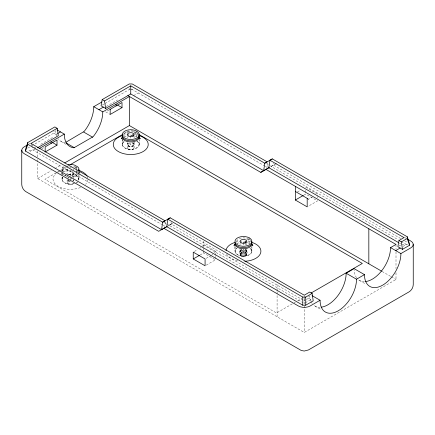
<?xml version="1.0" encoding="UTF-8"?>
<svg xmlns="http://www.w3.org/2000/svg" width="435" height="435" viewBox="0 0 435 435"><rect width="100%" height="100%" fill="white"/><g stroke="black" fill="none" stroke-linecap="round" stroke-linejoin="round"><path stroke-width="0.33" stroke-dasharray="2.17 1.63" d="M396.002 272.745L396.002 279.482L304.255 332.449L37.666 178.535L37.666 162.326M37.666 161.646L37.666 159.623M37.666 156.921L37.666 150.842M200.149 254.981L203.602 252.985L203.602 251.017M203.602 250.359L203.602 247.732M203.602 247.075L203.602 240.599M215.439 258.58L215.439 256.095M215.439 255.47L215.439 251.278L203.602 244.443L202.416 246.493M241.757 256.394C238.967 255.617 239.049 250.397 241.757 249.608L241.757 256.394C246.275 258.847 249.402 251.408 245.122 249.608L245.122 256.394M240.185 255.214L240.185 250.788L239.68 251.582C241.392 253.567 245.764 254.149 246.808 251.294M240.299 255.405L240.071 251.294M240.522 255.682L240.522 250.321M241.055 256.084L241.055 249.918L243.442 251.294L245.824 249.848M242.567 256.59L242.567 253.175M240.071 254.714L240.522 253.741L242.567 252.833L242.567 249.418M243.442 256.655L243.442 253.241M242.567 252.833L243.442 252.768L243.442 249.347M244.312 256.59L244.312 253.175M246.808 254.714L245.824 253.339L244.312 252.833L244.312 249.418M245.824 256.09L245.824 249.918M246.357 255.682L246.357 250.321M246.694 255.214L246.694 250.794M277.09 316.767L277.09 294.533M277.09 293.864L277.09 291.167M277.09 290.493L277.09 283.082M304.255 295.816L304.255 300.754L305.892 299.807M76.44 171.814L76.408 175.887L73.461 177.529M76.446 171.14L76.468 169.101M136.699 137.03L136.661 132.555L134.975 131.745A8.461 4.883 0 0 0 124.763 132.523M249.391 243.807L249.358 239.332L247.336 240.501M78.86 179.307L78.909 175.251M78.914 174.576L78.942 172.554M139.113 144.518L139.162 140.467M251.811 251.294L251.865 246.569M31.744 145.817L53.722 133.126L54.054 131.272M306.441 299.492L308.622 298.236L308.953 296.376M214.553 252.817L215.439 251.278M61.047 173.57L62.026 172.211M245.824 252.67L243.551 253.436L241.898 253.219L241.055 252.67M69.616 177.426A3.371 1.947 0 0 0 68.105 177.931L70.486 179.307L72.395 178.149M28.895 144.132L30.651 143.115M27.791 148.101L30.053 146.796M102.225 105.123L104.53 103.796M105.107 103.459L130.745 88.664L264.725 166.012M56.017 134.453L57.126 133.811M40.738 144.3L52.575 137.465M106.276 106.461L117.575 99.941M35.539 148.928L33.229 150.26L28.639 150.26L30.934 151.581M133.627 95.624L138.216 92.976M41.863 148.775L44.68 147.15M109.12 109.946L105.738 111.898L110.175 114.459M37.666 178.535L51.194 170.727M54.723 168.688L61.194 164.952M56.088 172.858L44.919 179.307L276.497 313.004L293.543 303.162M56.675 172.516L59.029 171.162M59.617 170.819L68.431 165.73M123.687 133.828L129.57 130.435M71.443 170.21L70.486 170.759L70.486 176.017M75.396 167.926L76.408 167.344L77.816 168.318M133.632 134.306L136.661 132.555L138.069 133.534M70.486 179.307L71.443 178.752M167.306 226.336L173.641 222.687M194.353 251.49L197.68 249.57M199.904 248.287L201.013 247.645M297.377 192.025L300.155 190.421M303.978 195.049L305.702 194.053L317.539 200.888L307.757 206.533M206.19 258.325L211.187 255.443M211.742 255.122L212.851 254.48M307.675 199.747L311.993 197.256M206.233 265.138L215.439 259.82L203.602 252.985M294.131 302.825L295.311 302.146M297.66 300.786L301.776 298.41M398.987 246.063L400.657 245.101M305.365 302.76L310.916 299.557M402.979 246.406L406.361 244.454L402.244 242.077M303.081 300.074L171.33 224.02L166.154 226.999L163.212 225.303M169.041 225.335L172.494 223.351M134.306 142.414L130.745 144.518L130.745 143.202M62.993 171.874L64.772 171.085L64.255 171.308L70.486 170.346M125.024 136.296L124.513 136.519L126.917 135.943M237.722 243.073L237.205 243.295L239.011 242.866M65.402 142.533L64.897 142.582A27.204 15.709 -60 0 1 57.855 138.52M130.446 89.518L132.224 89.518L132.224 88.283M401.771 244.454L408.226 244.454M243.442 252.768L244.312 252.833M134.573 135.943L136.976 136.519L136.459 136.296M247.265 242.719L249.674 243.295L249.157 243.073M76.723 171.308L76.207 171.085L78.572 172.135L77.936 171.662L79.61 172.923L78.952 172.211L79.605 173.119M248.798 239.065L247.667 238.521A8.461 4.883 0 0 0 237.456 239.299M75.842 167.073L74.717 166.534A8.461 4.883 0 0 0 72.678 166.045M404.338 237.309L406.1 238.326M400.673 238.521L273.436 165.083L273.098 163.228M404.773 240.892L407.122 242.246M266.443 163.674L398.128 239.701M305.702 187.219L317.539 194.053L317.539 195.919M399.417 243.094L400.597 243.774M265.312 166.355L268.254 168.051L267.367 163.098M307.181 198.322L308.665 199.176M382.126 271.473L390.799 276.481M391.375 276.812L396.002 279.482M130.745 129.755L138.384 134.165M128.363 146.557L128.363 143.142L133.126 145.894M359.44 280.439L365.77 284.093M53.722 133.126L57.164 135.116M60.911 141.353L67.115 144.937M308.622 298.236L312.064 300.221M315.049 306.071L321.378 309.725M34.039 147.144L36.333 148.465M163.761 222.29L166.105 223.644M166.692 223.981L303.081 302.722M162.625 224.966L33.229 150.26L32.016 146.53M249.826 239.658L250.767 240.31M78.92 171.667L79.344 172.662M31.01 143.425L31.815 145.91M170.999 222.16L171.33 224.02M165.267 222.046L165.822 225.145M76.408 167.344L76.473 168.421M235.014 246.569L235.069 251.294M122.306 139.113L122.371 144.518M62.042 173.228L62.074 175.93L62.031 173.212M62.118 179.307L62.085 176.605L62.031 179.231M396.002 244.454L396.002 249.168M396.002 251.865L396.002 268.705M317.539 196.538L317.539 197.778M305.702 190.323L305.702 192.808M304.255 298.095L304.255 332.449M251.898 246.542L251.898 251.223M246.808 243.35L246.808 245.318M246.808 249.255L246.808 251.223M245.824 242.681L245.824 245.286M243.442 242.752L243.442 245.378M243.442 249.32L243.442 251.294M240.071 243.35L240.071 244.666M240.071 249.255L240.071 251.223M234.982 246.542L234.982 251.223M139.205 139.097L139.205 144.442M134.11 136.574L134.11 137.884M134.11 142.479L134.11 147.933M133.126 143.142L133.126 146.557M130.745 135.976L130.745 138.602M129.266 88.283L129.266 89.518M127.373 136.574L127.373 137.884M127.373 142.479L127.373 147.933M122.284 139.097L122.284 144.442M78.947 172.548L78.947 174.549M78.947 175.218L78.947 179.231M73.858 172.015L73.858 177.92M73.858 179.307L73.858 181.014M72.873 171.341L72.873 177.203M70.486 176.675L70.486 178.649M68.105 179.068L68.105 184.097A3.371 1.947 0 0 0 73.743 183.227M67.12 169.394L67.12 175.3M67.12 175.952L67.12 177.262M67.12 179.873L67.12 182.722M62.031 169.394L62.031 171.879M132.43 142.832A3.371 1.947 0 0 1 133.501 145.633A3.371 1.947 0 0 1 128.575 146.008A3.371 1.947 0 0 1 128.363 143.142M77.74 181.721A8.368 4.834 0 0 1 76.408 182.722M74.673 183.488A8.368 4.834 0 0 1 64.831 182.869A8.368 4.834 0 0 1 62.901 177.262M64.57 175.887A8.368 4.834 0 0 1 65.69 175.343M68.322 174.636A8.368 4.834 0 0 1 78.572 180.558M320.024 307.273A25.768 14.877 -60 0 1 313.477 304.908M312.151 303.385A25.768 14.877 -60 0 1 311.232 301.808M310.971 301.232A25.768 14.877 -60 0 1 309.753 295.621M68.105 184.097A3.371 1.947 0 0 1 69.616 180.846M364.416 281.646A25.768 14.877 -60 0 1 356.956 278.297M356.548 277.753A25.768 14.877 -60 0 1 354.144 269.994M73.743 179.807A3.371 1.947 0 0 1 72.873 180.683M70.486 181.248A3.371 1.947 0 0 1 67.235 179.807M136.661 141.098A8.368 4.834 0 0 1 136.829 147.835A8.368 4.834 0 0 1 125.177 148.128A8.368 4.834 0 0 1 124.334 141.408M56.604 136.247A27.204 15.709 -60 0 1 55.316 130.321M77.816 174.321A8.461 4.883 0 0 1 71.59 176.719M67.251 176.387A8.461 4.883 0 0 1 62.319 173.141M62.319 170.612A8.461 4.883 0 0 1 66.256 167.649M69.382 167.035A8.461 4.883 0 0 1 70.486 166.991M74.717 167.649A8.461 4.883 0 0 1 77.816 169.433M87.919 179.889A17.471 10.087 0 0 1 85.619 184.277M80.502 187.496A17.471 10.087 0 0 1 58.138 186.365A17.471 10.087 0 0 1 56.175 173.451M58.138 172.102A17.471 10.087 0 0 1 60.47 170.971M61.754 170.498A17.471 10.087 0 0 1 69.187 169.177M87.359 176.621A17.471 10.087 0 0 1 87.805 177.915M76.473 174.217A8.461 4.883 0 0 1 69.382 175.604M62.031 170.759A8.461 4.883 0 0 1 64.505 167.306M67.251 166.252A8.461 4.883 0 0 1 68.3 166.045M73.406 180.204A3.371 1.947 0 0 1 72.873 180.607M69.616 181.112A3.371 1.947 0 0 1 67.572 180.204M68.105 177.855A3.371 1.947 0 0 1 68.806 177.545M72.172 171.08A3.371 1.947 0 0 1 68.105 170.77A3.371 1.947 0 0 1 67.572 168.421M70.486 167.448A3.371 1.947 0 0 1 71.362 167.518M73.743 168.889A3.371 1.947 0 0 1 73.743 169.9M77.419 182.031A8.461 4.883 0 0 1 76.473 182.684M73.727 183.744A8.461 4.883 0 0 1 64.375 182.608A8.461 4.883 0 0 1 62.819 177.165M64.505 175.778A8.461 4.883 0 0 1 65.636 175.229M68.3 174.517A8.461 4.883 0 0 1 78.659 180.498M74.717 173.625A8.461 4.883 0 0 1 66.745 173.777M63.162 171.836A8.461 4.883 0 0 1 64.01 166.257M64.505 165.942A8.461 4.883 0 0 1 66.256 165.164M250.69 248.88A8.368 4.834 0 0 1 248.439 255.171A8.368 4.834 0 0 1 237.352 254.611A8.368 4.834 0 0 1 237.031 248.189M237.673 260.739A17.471 10.087 0 0 1 226.564 253.833M235.857 242.137A17.471 10.087 0 0 1 243.442 241.137M247.961 241.479A17.471 10.087 0 0 1 250.429 241.98M236.113 241.425A8.461 4.883 0 0 1 239.212 239.636M246.678 239.353A8.461 4.883 0 0 1 250.767 241.425M245.122 249.538A3.371 1.947 0 0 1 246.02 252.474A3.371 1.947 0 0 1 240.859 252.474A3.371 1.947 0 0 1 241.757 249.538M249.918 248.08A8.461 4.883 0 0 1 249.244 254.774A8.461 4.883 0 0 1 237.635 254.774A8.461 4.883 0 0 1 236.961 248.08M123.415 134.649A8.461 4.883 0 0 1 128.553 132.37M133.98 132.577A8.461 4.883 0 0 1 138.069 134.649M123.159 135.361A17.471 10.087 0 0 1 130.745 134.361M135.263 134.703A17.471 10.087 0 0 1 139.477 135.709M132.43 142.762A3.371 1.947 0 0 1 133.501 145.562A3.371 1.947 0 0 1 128.575 145.932A3.371 1.947 0 0 1 128.363 143.066M137.221 141.304A8.461 4.883 0 0 1 136.552 147.998A8.461 4.883 0 0 1 124.937 147.998A8.461 4.883 0 0 1 124.263 141.304M276.317 163.419L268.846 167.731L276.317 163.419M128.363 149.308A3.371 1.947 0 0 0 133.996 148.438A3.371 1.947 0 0 0 129.869 146.057A3.371 1.947 0 0 0 128.363 149.308"/><path stroke-width="0.65" d="M21.75 150.26L21.75 184.429C21.87 187.376 23.398 190.144 25.937 191.683L301.297 350.496L304.255 351.04L308.442 349.952L409.063 291.858C411.602 290.324 413.13 287.551 413.25 284.61L413.25 244.454M64.723 162.918L129.412 125.568L129.412 96.521L102.774 111.898A27.204 15.709 -60 0 1 93.155 136.688L73.923 147.797A27.204 15.709 -60 0 1 64.304 134.11L57.001 129.896M193.243 258.966L193.243 252.131L205.081 258.966L205.081 265.801L193.243 258.966L199.573 255.312M161.564 229.647L162.674 222.176L170.221 217.821L304.255 295.202L309.731 292.037L312.102 293.407L313.211 300.884L305.734 305.196L302.776 305.196L302.776 297.078L167.856 219.191L166.746 226.668L161.564 229.647L25.534 151.114L25.534 149.406L27.753 142.571L54.832 126.933L57.202 128.303L58.312 135.78L37.486 147.797M305.734 305.196L305.734 297.078L312.102 293.407M269.956 160.259L403.99 237.619L398.977 240.511L397.873 246.705L402.457 249.353L409.465 245.307L409.465 243.6L407.247 236.765L272.326 158.889L269.956 160.259L268.846 167.731L260.782 172.369L127.857 95.624M260.782 172.369L263.67 170.699L264.779 163.228L267.144 161.858L132.224 83.96L129.266 83.96L102.187 99.599L101.072 105.792L105.661 108.44L130.745 93.96L263.67 170.699L268.846 167.731L398.83 242.757M25.534 151.114L27.753 144.279L27.753 142.571M121.887 137.873L121.305 138.787L122.278 137.422M234.585 244.649L234.003 245.563L234.976 244.204M65.989 142.196L84.129 131.479A27.204 15.709 -60 0 0 93.748 106.689L101.959 101.948M27.133 145.149L24.202 146.84A8.374 4.834 0 0 0 24.202 153.675L158.683 231.317L166.746 226.668L302.776 305.196M57.202 128.303L31.01 143.425L165.044 220.806L162.674 222.176L27.753 144.279M102.187 99.599L104.552 100.963L130.745 85.842L264.779 163.228L272.326 158.889M57.681 133.491L60.454 131.892M98.93 109.68L103.367 107.113M39.036 148.699L64.304 134.11M109.68 109.62L122.012 102.502L122.012 107.63L110.175 114.459L110.175 109.337M57.012 145.154L45.175 151.989L45.175 146.861L57.012 140.026L57.012 145.154L52.575 142.593M70.198 164.713L122.512 134.507M130.745 135.976L133.126 134.6L133.126 136.552M167.856 219.191L170.221 217.821M295.343 186.365L295.343 200.035L303.402 195.38M243.442 242.752L245.824 241.376L245.824 242.681M311.177 292.983L362.322 263.458L138.972 134.507M346.059 273.289L354.106 268.645L364.465 274.626A25.768 14.877 -60 0 0 382.68 285.142A25.768 14.877 -60 0 0 400.901 253.583L410.798 247.874A8.368 4.834 0 0 0 410.798 241.039L407.861 239.342M365.672 281.554A25.768 14.877 -60 0 0 390.543 247.602L396.002 244.454L265.959 169.4M398.977 240.511L401.347 241.882L407.247 238.472L407.247 236.765M395.725 250.593L400.162 248.032M364.465 274.626L356.51 279.216A25.768 14.877 -60 0 1 338.289 310.775A25.768 14.877 -60 0 1 320.068 300.253L310.177 305.968A8.368 4.834 0 0 1 298.339 305.968L163.859 228.326M302.776 297.078L305.734 297.078M295.343 191.487L307.534 198.529M390.543 247.602L400.901 253.583M295.343 200.035L307.181 206.87L307.181 198.322M117.575 105.063L122.012 107.63M129.412 125.568L381.549 271.141M93.748 106.689L102.774 111.898M356.51 279.216L346.151 273.234A25.768 14.877 -60 0 1 321.28 307.181M83.623 132.012L92.65 137.221M66.528 143.186L74.428 147.742M312.015 295.604L320.068 300.253M252.229 244.655L252.882 245.563L252.295 244.649M139.205 137.422L140.184 138.787L139.597 137.873M407.247 238.472L409.465 245.307M401.347 241.882L402.457 249.353M104.552 100.963L105.661 108.44M368.831 228.794L368.831 263.795M130.745 85.842L130.745 93.96M116.096 104.21L116.096 105.917M51.096 141.739L51.096 143.447M79.224 170.498A17.471 10.087 0 0 1 87.103 176.121M78.659 169.498A8.461 4.883 0 0 1 78.947 170.759M68.3 164.675A8.461 4.883 0 0 1 74.717 165.164L77.816 166.953A8.461 4.883 0 0 1 78.659 170.661M251.609 242.6A8.461 4.883 0 0 1 244.546 248.711A8.461 4.883 0 0 1 234.982 243.866M252.175 242.485A17.471 10.087 0 0 1 260.467 253.469A17.471 10.087 0 0 1 244.742 261.277M226.01 250.565A17.471 10.087 0 0 1 234.704 242.485M251.609 241.485A8.461 4.883 0 0 1 244.546 247.591A8.461 4.883 0 0 1 234.982 242.752M138.917 135.823A8.461 4.883 0 0 1 131.848 141.93A8.461 4.883 0 0 1 122.284 137.09M139.477 135.709A17.471 10.087 0 0 1 144.126 150.929A17.471 10.087 0 0 1 117.363 150.929A17.471 10.087 0 0 1 122.007 135.709M138.917 134.709A8.461 4.883 0 0 1 131.848 140.815A8.461 4.883 0 0 1 122.284 135.976M136.661 131.191L134.975 130.375A8.461 4.883 0 0 0 122.409 133.757A8.461 4.883 0 0 0 132.213 139.417A8.461 4.883 0 0 0 138.069 132.164L136.661 131.191M249.358 237.967L247.667 237.157A8.461 4.883 0 0 0 235.107 240.539A8.461 4.883 0 0 0 244.91 246.194A8.461 4.883 0 0 0 250.767 238.94L249.358 237.967M241.055 242.757A3.371 1.947 0 0 0 246.694 241.887A3.371 1.947 0 0 0 242.567 239.506A3.371 1.947 0 0 0 241.055 242.757M128.363 135.981A3.371 1.947 0 0 0 133.996 135.111A3.371 1.947 0 0 0 129.869 132.729A3.371 1.947 0 0 0 128.363 135.981"/></g></svg>
